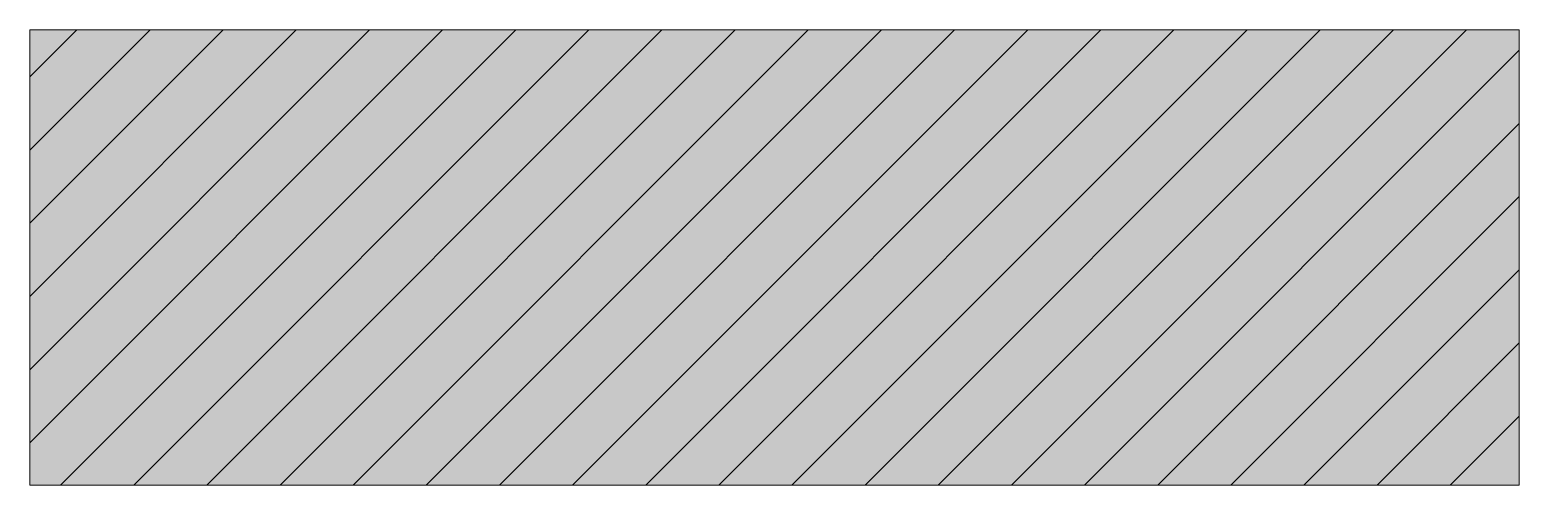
# Model space of a CAD drawing. Header units: metres. Extents: x 0 to 144, y -44 to 0.
import ezdxf

# ---------------------------------------------------------------- set-up
doc = ezdxf.new("R2010")
doc.units = ezdxf.units.M
doc.layers.add('A-DETL-GENF', color=92, linetype='Continuous', lineweight=18)
doc.layers.add('A-DETL-MEDM', color=33, linetype='Continuous', lineweight=18)

# ---------------------------------------------------------------- blocks, each defined once
blk = doc.blocks.new('00 hout_rechthoekig_sls - Vuren 44x144-4309845-00_0 Basismaterialen')
at = {"layer": 'A-DETL-GENF', "lineweight": 13}
blk.add_hatch(color=256, dxfattribs=at).paths.add_polyline_path([(144, -44), (144, 0), (0, 0), (0, -44), (22.8, -44)])
at = {"layer": 'A-DETL-MEDM', "lineweight": 13}
h = blk.add_hatch(dxfattribs=at)
h.set_pattern_fill('FP_598', color=256, style=0, pattern_type=2)
h.set_pattern_definition([(45, (4152, -5136.867), (-3.535534, 3.535534), [])])
h.paths.add_polyline_path([(0, -44), (144, -44), (144, 0), (0, 0)])
at = {"layer": 'A-DETL-MEDM'}
for p, q in [((0, 0), (144, 0)), ((0, -44), (0, 0)), ((144, 0), (144, -44)), ((144, 0), (144, -44)), ((144, 0), (144, -44)), ((144, -44), (0, -44)), ((144, -44), (0, -44))]:
    blk.add_line(p, q, dxfattribs=at)

msp = doc.modelspace()

# ---------------------------------------------------------------- block references
msp.add_blockref('00 hout_rechthoekig_sls - Vuren 44x144-4309845-00_0 Basismaterialen', (0, 0))

doc.saveas('drawing.dxf')
